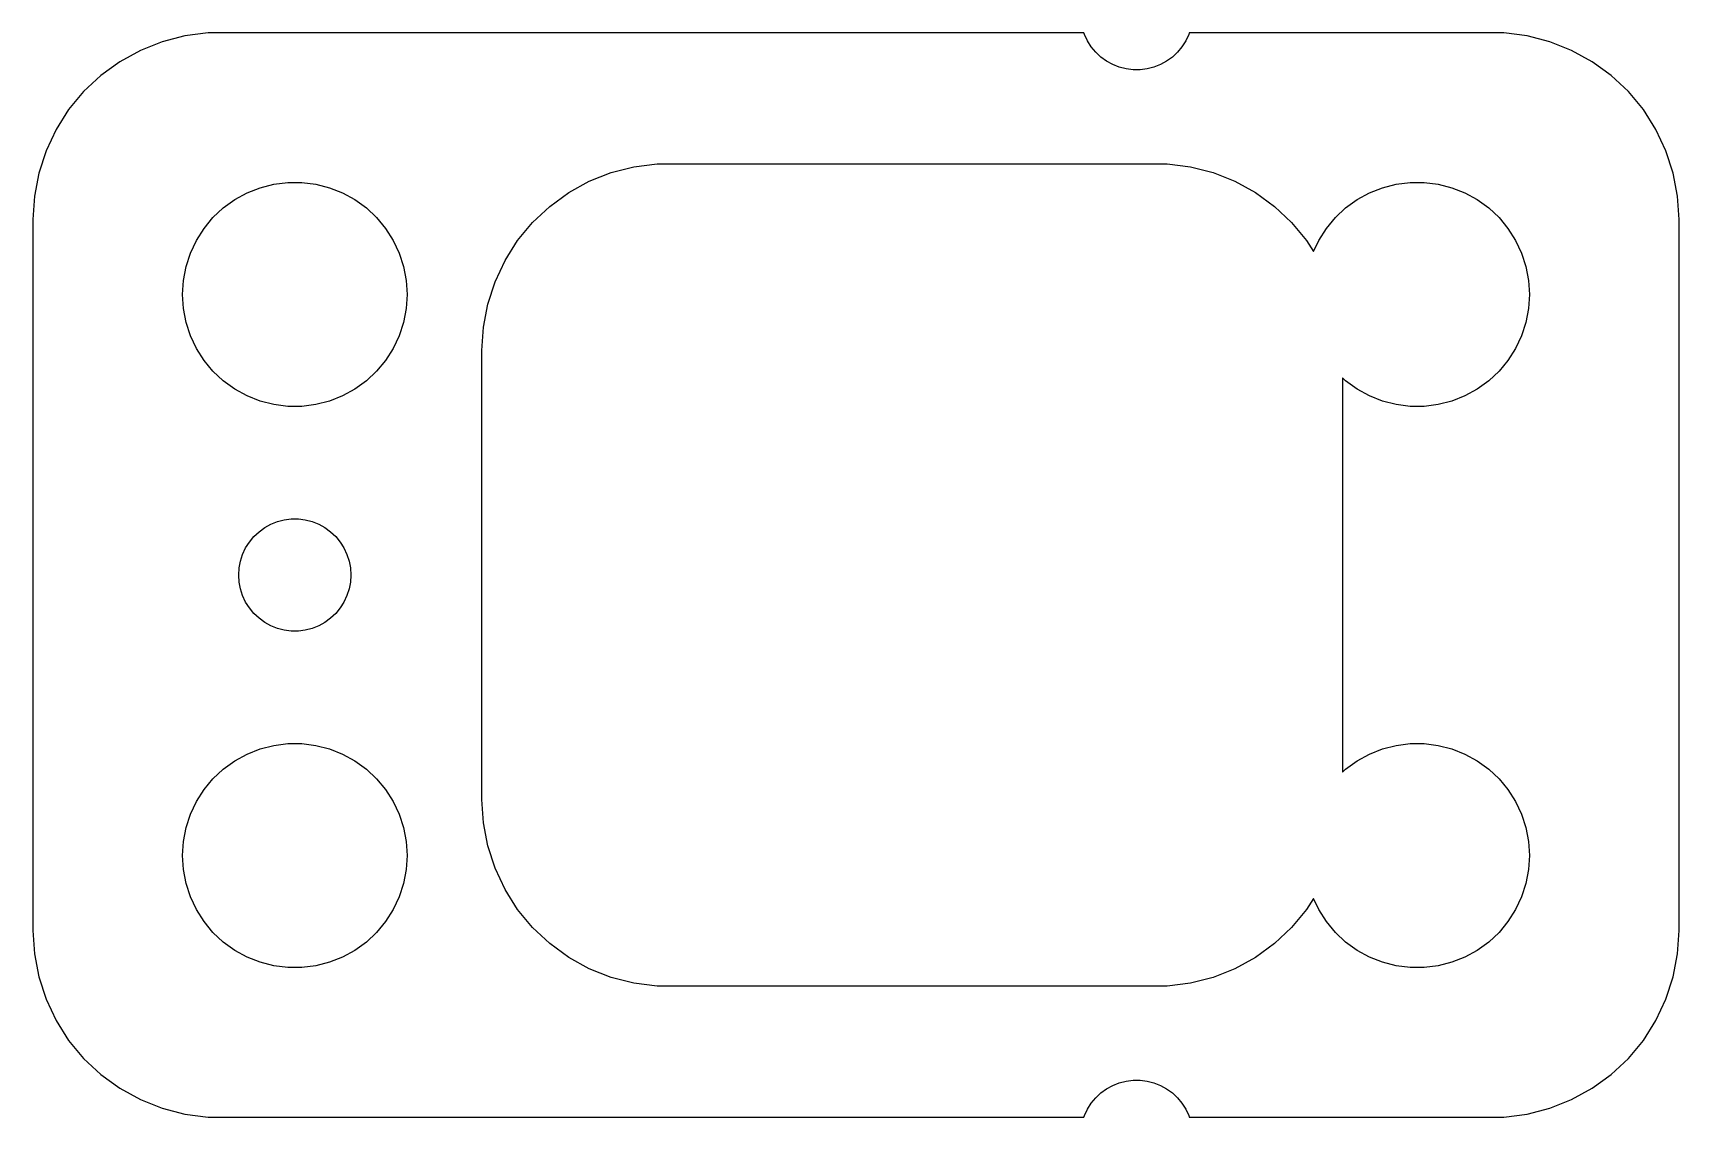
# Model space of a CAD drawing. Header units: metres. Extents: x -22 to 22, y -14 to 92.
# Drawn here: x -22 to 22, y -14.49 to 14.49 of the extents above; entities that cross this region are included whole.
import ezdxf

# ---------------------------------------------------------------- set-up
doc = ezdxf.new("R2010")
doc.units = ezdxf.units.M

msp = doc.modelspace()

# ---------------------------------------------------------------- linework, layer by layer
for p, q in [((-18.5451, 14.2553), (-19.1289, 14.0241)), ((-17.9369, 14.4114), (-18.5451, 14.2553)), ((-17.3139, 14.4901), (-17.9369, 14.4114)), ((6.09158, 14.4901), (-17.3139, 14.4901)), ((6.10533, 14.4478), (6.09158, 14.4901)), ((6.18553, 14.2774), (6.10533, 14.4478)), ((6.28647, 14.1183), (6.18553, 14.2774)), ((6.40654, 13.9732), (6.28647, 14.1183)), ((8.71352, 14.1183), (8.59344, 13.9732)), ((8.81445, 14.2774), (8.71352, 14.1183)), ((8.89465, 14.4478), (8.81445, 14.2774)), ((8.9084, 14.4901), (8.89465, 14.4478)), ((17.3139, 14.4901), (8.9084, 14.4901)), ((17.9369, 14.4114), (17.3139, 14.4901)), ((18.5451, 14.2553), (17.9369, 14.4114)), ((19.1289, 14.0241), (18.5451, 14.2553)), ((-19.6791, 13.7216), (-20.1871, 13.3526)), ((-19.1289, 14.0241), (-19.6791, 13.7216)), ((6.54385, 13.8442), (6.40654, 13.9732)), ((6.69626, 13.7335), (6.54385, 13.8442)), ((6.86133, 13.6427), (6.69626, 13.7335)), ((7.03647, 13.5734), (6.86133, 13.6427)), ((8.13866, 13.6427), (7.96352, 13.5734)), ((8.30373, 13.7335), (8.13866, 13.6427)), ((8.45613, 13.8442), (8.30373, 13.7335)), ((8.59344, 13.9732), (8.45613, 13.8442)), ((19.6791, 13.7216), (19.1289, 14.0241)), ((20.1871, 13.3526), (19.6791, 13.7216)), ((-20.1871, 13.3526), (-20.6448, 12.9227)), ((7.21892, 13.5266), (7.03647, 13.5734)), ((7.40581, 13.503), (7.21892, 13.5266)), ((7.59418, 13.503), (7.40581, 13.503)), ((7.78107, 13.5266), (7.59418, 13.503)), ((7.96352, 13.5734), (7.78107, 13.5266)), ((20.6448, 12.9227), (20.1871, 13.3526)), ((-20.6448, 12.9227), (-21.0451, 12.4389)), ((21.0451, 12.4389), (20.6448, 12.9227)), ((-21.0451, 12.4389), (-21.3815, 11.9088)), ((21.3815, 11.9088), (21.0451, 12.4389)), ((-21.3815, 11.9088), (-21.6489, 11.3406)), ((21.6489, 11.3406), (21.3815, 11.9088)), ((-21.6489, 11.3406), (-21.8429, 10.7434)), ((21.8429, 10.7434), (21.6489, 11.3406)), ((-21.8429, 10.7434), (-21.9606, 10.1267)), ((-7.12889, 10.5241), (-6.54507, 10.7553)), ((-6.54507, 10.7553), (-5.9369, 10.9114)), ((-5.9369, 10.9114), (-5.31395, 10.9901)), ((-5.31395, 10.9901), (8.31395, 10.9901)), ((8.31395, 10.9901), (8.9369, 10.9114)), ((8.9369, 10.9114), (9.54507, 10.7553)), ((9.54507, 10.7553), (10.1289, 10.5241)), ((21.9606, 10.1267), (21.8429, 10.7434)), ((-21.9606, 10.1267), (-22, 9.5)), ((-16.6075, 10.033), (-16.2773, 10.2145)), ((-16.2773, 10.2145), (-15.927, 10.3532)), ((-15.927, 10.3532), (-15.5621, 10.4469)), ((-15.5621, 10.4469), (-15.1884, 10.4941)), ((-15.1884, 10.4941), (-14.8116, 10.4941)), ((-14.8116, 10.4941), (-14.4379, 10.4469)), ((-14.4379, 10.4469), (-14.0729, 10.3532)), ((-14.0729, 10.3532), (-13.7227, 10.2145)), ((-13.7227, 10.2145), (-13.3925, 10.033)), ((-8.18712, 9.85255), (-7.67912, 10.2216)), ((-7.67912, 10.2216), (-7.12889, 10.5241)), ((10.1289, 10.5241), (10.6791, 10.2216)), ((10.6791, 10.2216), (11.1871, 9.85255)), ((13.3925, 10.033), (13.7227, 10.2145)), ((13.7227, 10.2145), (14.0729, 10.3532)), ((14.0729, 10.3532), (14.4379, 10.4469)), ((14.4379, 10.4469), (14.8116, 10.4941)), ((14.8116, 10.4941), (15.1884, 10.4941)), ((15.1884, 10.4941), (15.5621, 10.4469)), ((15.5621, 10.4469), (15.927, 10.3532)), ((15.927, 10.3532), (16.2773, 10.2145)), ((16.2773, 10.2145), (16.6075, 10.033)), ((22, 9.5), (21.9606, 10.1267)), ((-17.1869, 9.55363), (-16.9123, 9.81154)), ((-16.9123, 9.81154), (-16.6075, 10.033)), ((-13.3925, 10.033), (-13.0877, 9.81154)), ((-13.0877, 9.81154), (-12.8131, 9.55363)), ((-8.64484, 9.42273), (-8.18712, 9.85255)), ((11.1871, 9.85255), (11.6448, 9.42273)), ((12.8131, 9.55363), (13.0877, 9.81154)), ((13.0877, 9.81154), (13.3925, 10.033)), ((16.6075, 10.033), (16.9123, 9.81154)), ((16.9123, 9.81154), (17.1869, 9.55363)), ((-22, 9.5), (-22, -9.5)), ((-17.6289, 8.94525), (-17.427, 9.26335)), ((-17.427, 9.26335), (-17.1869, 9.55363)), ((-12.8131, 9.55363), (-12.5729, 9.26335)), ((-12.5729, 9.26335), (-12.3711, 8.94525)), ((-9.04507, 8.93892), (-8.64484, 9.42273)), ((11.6448, 9.42273), (12.0451, 8.93892)), ((12.3711, 8.94525), (12.5729, 9.26335)), ((12.5729, 9.26335), (12.8131, 9.55363)), ((17.1869, 9.55363), (17.427, 9.26335)), ((17.427, 9.26335), (17.6289, 8.94525)), ((22, -9.5), (22, 9.5)), ((-17.7893, 8.60437), (-17.6289, 8.94525)), ((-12.3711, 8.94525), (-12.2107, 8.60437)), ((-9.38153, 8.40877), (-9.04507, 8.93892)), ((12.0451, 8.93892), (12.2306, 8.64665)), ((12.2306, 8.64665), (12.3711, 8.94525)), ((17.6289, 8.94525), (17.7893, 8.60437)), ((-17.9057, 8.24606), (-17.7893, 8.60437)), ((-12.2107, 8.60437), (-12.0942, 8.24606)), ((-9.64888, 7.84062), (-9.38153, 8.40877)), ((17.7893, 8.60437), (17.9057, 8.24606)), ((-17.9763, 7.87599), (-17.9057, 8.24606)), ((-12.0942, 8.24606), (-12.0237, 7.87599)), ((17.9057, 8.24606), (17.9763, 7.87599)), ((-18, 7.5), (-17.9763, 7.87599)), ((-17.9763, 7.12399), (-18, 7.5)), ((-12.0237, 7.87599), (-12, 7.5)), ((-12, 7.5), (-12.0237, 7.12399)), ((-9.84291, 7.24344), (-9.64888, 7.84062)), ((17.9763, 7.87599), (18, 7.5)), ((18, 7.5), (17.9763, 7.12399)), ((-17.9057, 6.75392), (-17.9763, 7.12399)), ((-12.0237, 7.12399), (-12.0942, 6.75392)), ((-9.96057, 6.62666), (-9.84291, 7.24344)), ((17.9763, 7.12399), (17.9057, 6.75392)), ((-17.7893, 6.39561), (-17.9057, 6.75392)), ((-12.0942, 6.75392), (-12.2107, 6.39561)), ((-10, 6), (-9.96057, 6.62666)), ((17.9057, 6.75392), (17.7893, 6.39561)), ((-17.6289, 6.05473), (-17.7893, 6.39561)), ((-12.2107, 6.39561), (-12.3711, 6.05473)), ((17.7893, 6.39561), (17.6289, 6.05473)), ((-17.427, 5.73663), (-17.6289, 6.05473)), ((-17.1869, 5.44635), (-17.427, 5.73663)), ((-12.5729, 5.73663), (-12.8131, 5.44635)), ((-12.3711, 6.05473), (-12.5729, 5.73663)), ((-10, -6), (-10, 6)), ((17.427, 5.73663), (17.1869, 5.44635)), ((17.6289, 6.05473), (17.427, 5.73663)), ((-16.9123, 5.18845), (-17.1869, 5.44635)), ((-12.8131, 5.44635), (-13.0877, 5.18845)), ((17.1869, 5.44635), (16.9123, 5.18845)), ((-16.6075, 4.96701), (-16.9123, 5.18845)), ((-16.2773, 4.78551), (-16.6075, 4.96701)), ((-13.3925, 4.96701), (-13.7227, 4.78551)), ((-13.0877, 5.18845), (-13.3925, 4.96701)), ((13.0877, 5.18845), (13, 5.27083)), ((13, 5.27083), (13, -5.27083)), ((13.3925, 4.96701), (13.0877, 5.18845)), ((13.7227, 4.78551), (13.3925, 4.96701)), ((16.6075, 4.96701), (16.2773, 4.78551)), ((16.9123, 5.18845), (16.6075, 4.96701)), ((-15.927, 4.64682), (-16.2773, 4.78551)), ((-15.5621, 4.55313), (-15.927, 4.64682)), ((-15.1884, 4.50591), (-15.5621, 4.55313)), ((-14.8116, 4.50591), (-15.1884, 4.50591)), ((-14.4379, 4.55313), (-14.8116, 4.50591)), ((-14.0729, 4.64682), (-14.4379, 4.55313)), ((-13.7227, 4.78551), (-14.0729, 4.64682)), ((14.0729, 4.64682), (13.7227, 4.78551)), ((14.4379, 4.55313), (14.0729, 4.64682)), ((14.8116, 4.50591), (14.4379, 4.55313)), ((15.1884, 4.50591), (14.8116, 4.50591)), ((15.5621, 4.55313), (15.1884, 4.50591)), ((15.927, 4.64682), (15.5621, 4.55313)), ((16.2773, 4.78551), (15.927, 4.64682)), ((-15.8037, 1.26648), (-15.6387, 1.35724)), ((-15.6387, 1.35724), (-15.4635, 1.42657)), ((-15.4635, 1.42657), (-15.2811, 1.47342)), ((-15.2811, 1.47342), (-15.0942, 1.49704)), ((-15.0942, 1.49704), (-14.9058, 1.49704)), ((-14.9058, 1.49704), (-14.7189, 1.47342)), ((-14.7189, 1.47342), (-14.5365, 1.42657)), ((-14.5365, 1.42657), (-14.3613, 1.35724)), ((-14.3613, 1.35724), (-14.1963, 1.26648)), ((-16.3145, 0.72263), (-16.2135, 0.88167)), ((-16.2135, 0.88167), (-16.0934, 1.02681)), ((-16.0934, 1.02681), (-15.9561, 1.15576)), ((-15.9561, 1.15576), (-15.8037, 1.26648)), ((-14.1963, 1.26648), (-14.0439, 1.15576)), ((-14.0439, 1.15576), (-13.9065, 1.02681)), ((-13.9065, 1.02681), (-13.7865, 0.88167)), ((-13.7865, 0.88167), (-13.6855, 0.72263)), ((-16.4529, 0.37303), (-16.3947, 0.55219)), ((-16.3947, 0.55219), (-16.3145, 0.72263)), ((-13.6855, 0.72263), (-13.6053, 0.55219)), ((-13.6053, 0.55219), (-13.5471, 0.37303)), ((-16.5, 0), (-16.4882, 0.18799)), ((-16.4882, -0.18799), (-16.5, 0)), ((-16.4882, 0.18799), (-16.4529, 0.37303)), ((-13.5471, 0.37303), (-13.5118, 0.18799)), ((-13.5118, 0.18799), (-13.5, 0)), ((-13.5, 0), (-13.5118, -0.18799)), ((-16.4529, -0.37303), (-16.4882, -0.18799)), ((-16.3947, -0.55219), (-16.4529, -0.37303)), ((-13.5471, -0.37303), (-13.6053, -0.55219)), ((-13.5118, -0.18799), (-13.5471, -0.37303)), ((-16.3145, -0.72263), (-16.3947, -0.55219)), ((-16.2135, -0.88167), (-16.3145, -0.72263)), ((-13.6855, -0.72263), (-13.7865, -0.88167)), ((-13.6053, -0.55219), (-13.6855, -0.72263)), ((-16.0934, -1.02681), (-16.2135, -0.88167)), ((-15.9561, -1.15576), (-16.0934, -1.02681)), ((-15.8037, -1.26648), (-15.9561, -1.15576)), ((-15.6387, -1.35724), (-15.8037, -1.26648)), ((-14.1963, -1.26648), (-14.3613, -1.35724)), ((-14.0439, -1.15576), (-14.1963, -1.26648)), ((-13.9065, -1.02681), (-14.0439, -1.15576)), ((-13.7865, -0.88167), (-13.9065, -1.02681)), ((-15.4635, -1.42657), (-15.6387, -1.35724)), ((-15.2811, -1.47342), (-15.4635, -1.42657)), ((-15.0942, -1.49704), (-15.2811, -1.47342)), ((-14.9058, -1.49704), (-15.0942, -1.49704)), ((-14.7189, -1.47342), (-14.9058, -1.49704)), ((-14.5365, -1.42657), (-14.7189, -1.47342)), ((-14.3613, -1.35724), (-14.5365, -1.42657)), ((-16.6075, -4.96701), (-16.2773, -4.78551)), ((-16.2773, -4.78551), (-15.927, -4.64682)), ((-15.927, -4.64682), (-15.5621, -4.55313)), ((-15.5621, -4.55313), (-15.1884, -4.50591)), ((-15.1884, -4.50591), (-14.8116, -4.50591)), ((-14.8116, -4.50591), (-14.4379, -4.55313)), ((-14.4379, -4.55313), (-14.0729, -4.64682)), ((-14.0729, -4.64682), (-13.7227, -4.78551)), ((-13.7227, -4.78551), (-13.3925, -4.96701)), ((13.3925, -4.96701), (13.7227, -4.78551)), ((13.7227, -4.78551), (14.0729, -4.64682)), ((14.0729, -4.64682), (14.4379, -4.55313)), ((14.4379, -4.55313), (14.8116, -4.50591)), ((14.8116, -4.50591), (15.1884, -4.50591)), ((15.1884, -4.50591), (15.5621, -4.55313)), ((15.5621, -4.55313), (15.927, -4.64682)), ((15.927, -4.64682), (16.2773, -4.78551)), ((16.2773, -4.78551), (16.6075, -4.96701)), ((-17.1869, -5.44635), (-16.9123, -5.18845)), ((-16.9123, -5.18845), (-16.6075, -4.96701)), ((-13.3925, -4.96701), (-13.0877, -5.18845)), ((-13.0877, -5.18845), (-12.8131, -5.44635)), ((13, -5.27083), (13.0877, -5.18845)), ((13.0877, -5.18845), (13.3925, -4.96701)), ((16.6075, -4.96701), (16.9123, -5.18845)), ((16.9123, -5.18845), (17.1869, -5.44635)), ((-17.427, -5.73663), (-17.1869, -5.44635)), ((-12.8131, -5.44635), (-12.5729, -5.73663)), ((17.1869, -5.44635), (17.427, -5.73663)), ((-17.7893, -6.39561), (-17.6289, -6.05473)), ((-17.6289, -6.05473), (-17.427, -5.73663)), ((-12.5729, -5.73663), (-12.3711, -6.05473)), ((-12.3711, -6.05473), (-12.2107, -6.39561)), ((-9.96057, -6.62666), (-10, -6)), ((17.427, -5.73663), (17.6289, -6.05473)), ((17.6289, -6.05473), (17.7893, -6.39561)), ((-17.9057, -6.75392), (-17.7893, -6.39561)), ((-12.2107, -6.39561), (-12.0942, -6.75392)), ((17.7893, -6.39561), (17.9057, -6.75392)), ((-17.9763, -7.12399), (-17.9057, -6.75392)), ((-12.0942, -6.75392), (-12.0237, -7.12399)), ((-9.84291, -7.24344), (-9.96057, -6.62666)), ((17.9057, -6.75392), (17.9763, -7.12399)), ((-18, -7.5), (-17.9763, -7.12399)), ((-12.0237, -7.12399), (-12, -7.5)), ((-9.64888, -7.84062), (-9.84291, -7.24344)), ((17.9763, -7.12399), (18, -7.5)), ((-17.9763, -7.87599), (-18, -7.5)), ((-17.9057, -8.24606), (-17.9763, -7.87599)), ((-12.0237, -7.87599), (-12.0942, -8.24606)), ((-12, -7.5), (-12.0237, -7.87599)), ((-9.38153, -8.40877), (-9.64888, -7.84062)), ((17.9763, -7.87599), (17.9057, -8.24606)), ((18, -7.5), (17.9763, -7.87599)), ((-17.7893, -8.60437), (-17.9057, -8.24606)), ((-12.0942, -8.24606), (-12.2107, -8.60437)), ((17.9057, -8.24606), (17.7893, -8.60437)), ((-17.6289, -8.94525), (-17.7893, -8.60437)), ((-12.2107, -8.60437), (-12.3711, -8.94525)), ((-9.04507, -8.93892), (-9.38153, -8.40877)), ((12.2306, -8.64665), (12.0451, -8.93892)), ((12.3711, -8.94525), (12.2306, -8.64665)), ((17.7893, -8.60437), (17.6289, -8.94525)), ((-17.427, -9.26335), (-17.6289, -8.94525)), ((-12.3711, -8.94525), (-12.5729, -9.26335)), ((-8.64484, -9.42273), (-9.04507, -8.93892)), ((12.0451, -8.93892), (11.6448, -9.42273)), ((12.5729, -9.26335), (12.3711, -8.94525)), ((17.6289, -8.94525), (17.427, -9.26335)), ((-22, -9.5), (-21.9606, -10.1267)), ((-17.1869, -9.55363), (-17.427, -9.26335)), ((-16.9123, -9.81154), (-17.1869, -9.55363)), ((-12.8131, -9.55363), (-13.0877, -9.81154)), ((-12.5729, -9.26335), (-12.8131, -9.55363)), ((-8.18712, -9.85255), (-8.64484, -9.42273)), ((11.6448, -9.42273), (11.1871, -9.85255)), ((12.8131, -9.55363), (12.5729, -9.26335)), ((13.0877, -9.81154), (12.8131, -9.55363)), ((17.1869, -9.55363), (16.9123, -9.81154)), ((17.427, -9.26335), (17.1869, -9.55363)), ((21.9606, -10.1267), (22, -9.5)), ((-16.6075, -10.033), (-16.9123, -9.81154)), ((-16.2773, -10.2145), (-16.6075, -10.033)), ((-13.3925, -10.033), (-13.7227, -10.2145)), ((-13.0877, -9.81154), (-13.3925, -10.033)), ((-7.67912, -10.2216), (-8.18712, -9.85255)), ((11.1871, -9.85255), (10.6791, -10.2216)), ((13.3925, -10.033), (13.0877, -9.81154)), ((13.7227, -10.2145), (13.3925, -10.033)), ((16.6075, -10.033), (16.2773, -10.2145)), ((16.9123, -9.81154), (16.6075, -10.033)), ((-21.9606, -10.1267), (-21.8429, -10.7434)), ((-15.927, -10.3532), (-16.2773, -10.2145)), ((-15.5621, -10.4469), (-15.927, -10.3532)), ((-15.1884, -10.4941), (-15.5621, -10.4469)), ((-14.8116, -10.4941), (-15.1884, -10.4941)), ((-14.4379, -10.4469), (-14.8116, -10.4941)), ((-14.0729, -10.3532), (-14.4379, -10.4469)), ((-13.7227, -10.2145), (-14.0729, -10.3532)), ((-7.12889, -10.5241), (-7.67912, -10.2216)), ((-6.54507, -10.7553), (-7.12889, -10.5241)), ((10.1289, -10.5241), (9.54507, -10.7553)), ((10.6791, -10.2216), (10.1289, -10.5241)), ((14.0729, -10.3532), (13.7227, -10.2145)), ((14.4379, -10.4469), (14.0729, -10.3532)), ((14.8116, -10.4941), (14.4379, -10.4469)), ((15.1884, -10.4941), (14.8116, -10.4941)), ((15.5621, -10.4469), (15.1884, -10.4941)), ((15.927, -10.3532), (15.5621, -10.4469)), ((16.2773, -10.2145), (15.927, -10.3532)), ((21.8429, -10.7434), (21.9606, -10.1267)), ((-21.8429, -10.7434), (-21.6489, -11.3406)), ((-5.9369, -10.9114), (-6.54507, -10.7553)), ((-5.31395, -10.9901), (-5.9369, -10.9114)), ((8.31395, -10.9901), (-5.31395, -10.9901)), ((8.9369, -10.9114), (8.31395, -10.9901)), ((9.54507, -10.7553), (8.9369, -10.9114)), ((21.6489, -11.3406), (21.8429, -10.7434)), ((-21.6489, -11.3406), (-21.3815, -11.9088)), ((21.3815, -11.9088), (21.6489, -11.3406)), ((-21.3815, -11.9088), (-21.0451, -12.4389)), ((21.0451, -12.4389), (21.3815, -11.9088)), ((-21.0451, -12.4389), (-20.6448, -12.9227)), ((20.6448, -12.9227), (21.0451, -12.4389)), ((-20.6448, -12.9227), (-20.1871, -13.3526)), ((20.1871, -13.3526), (20.6448, -12.9227)), ((-20.1871, -13.3526), (-19.6791, -13.7216)), ((6.86133, -13.6427), (7.03647, -13.5734)), ((7.03647, -13.5734), (7.21892, -13.5266)), ((7.21892, -13.5266), (7.40581, -13.503)), ((7.40581, -13.503), (7.59418, -13.503)), ((7.59418, -13.503), (7.78107, -13.5266)), ((7.78107, -13.5266), (7.96352, -13.5734)), ((7.96352, -13.5734), (8.13866, -13.6427)), ((19.6791, -13.7216), (20.1871, -13.3526)), ((-19.6791, -13.7216), (-19.1289, -14.0241)), ((-19.1289, -14.0241), (-18.5451, -14.2553)), ((6.28647, -14.1183), (6.40654, -13.9732)), ((6.40654, -13.9732), (6.54385, -13.8442)), ((6.54385, -13.8442), (6.69626, -13.7335)), ((6.69626, -13.7335), (6.86133, -13.6427)), ((8.13866, -13.6427), (8.30373, -13.7335)), ((8.30373, -13.7335), (8.45613, -13.8442)), ((8.45613, -13.8442), (8.59344, -13.9732)), ((8.59344, -13.9732), (8.71352, -14.1183)), ((18.5451, -14.2553), (19.1289, -14.0241)), ((19.1289, -14.0241), (19.6791, -13.7216)), ((-18.5451, -14.2553), (-17.9369, -14.4114)), ((-17.9369, -14.4114), (-17.3139, -14.4901)), ((-17.3139, -14.4901), (6.09158, -14.4901)), ((6.09158, -14.4901), (6.10533, -14.4478)), ((6.10533, -14.4478), (6.18553, -14.2774)), ((6.18553, -14.2774), (6.28647, -14.1183)), ((8.71352, -14.1183), (8.81445, -14.2774)), ((8.81445, -14.2774), (8.89465, -14.4478)), ((8.89465, -14.4478), (8.9084, -14.4901)), ((8.9084, -14.4901), (17.3139, -14.4901)), ((17.3139, -14.4901), (17.9369, -14.4114)), ((17.9369, -14.4114), (18.5451, -14.2553))]:
    msp.add_line(p, q)

doc.saveas('drawing.dxf')
